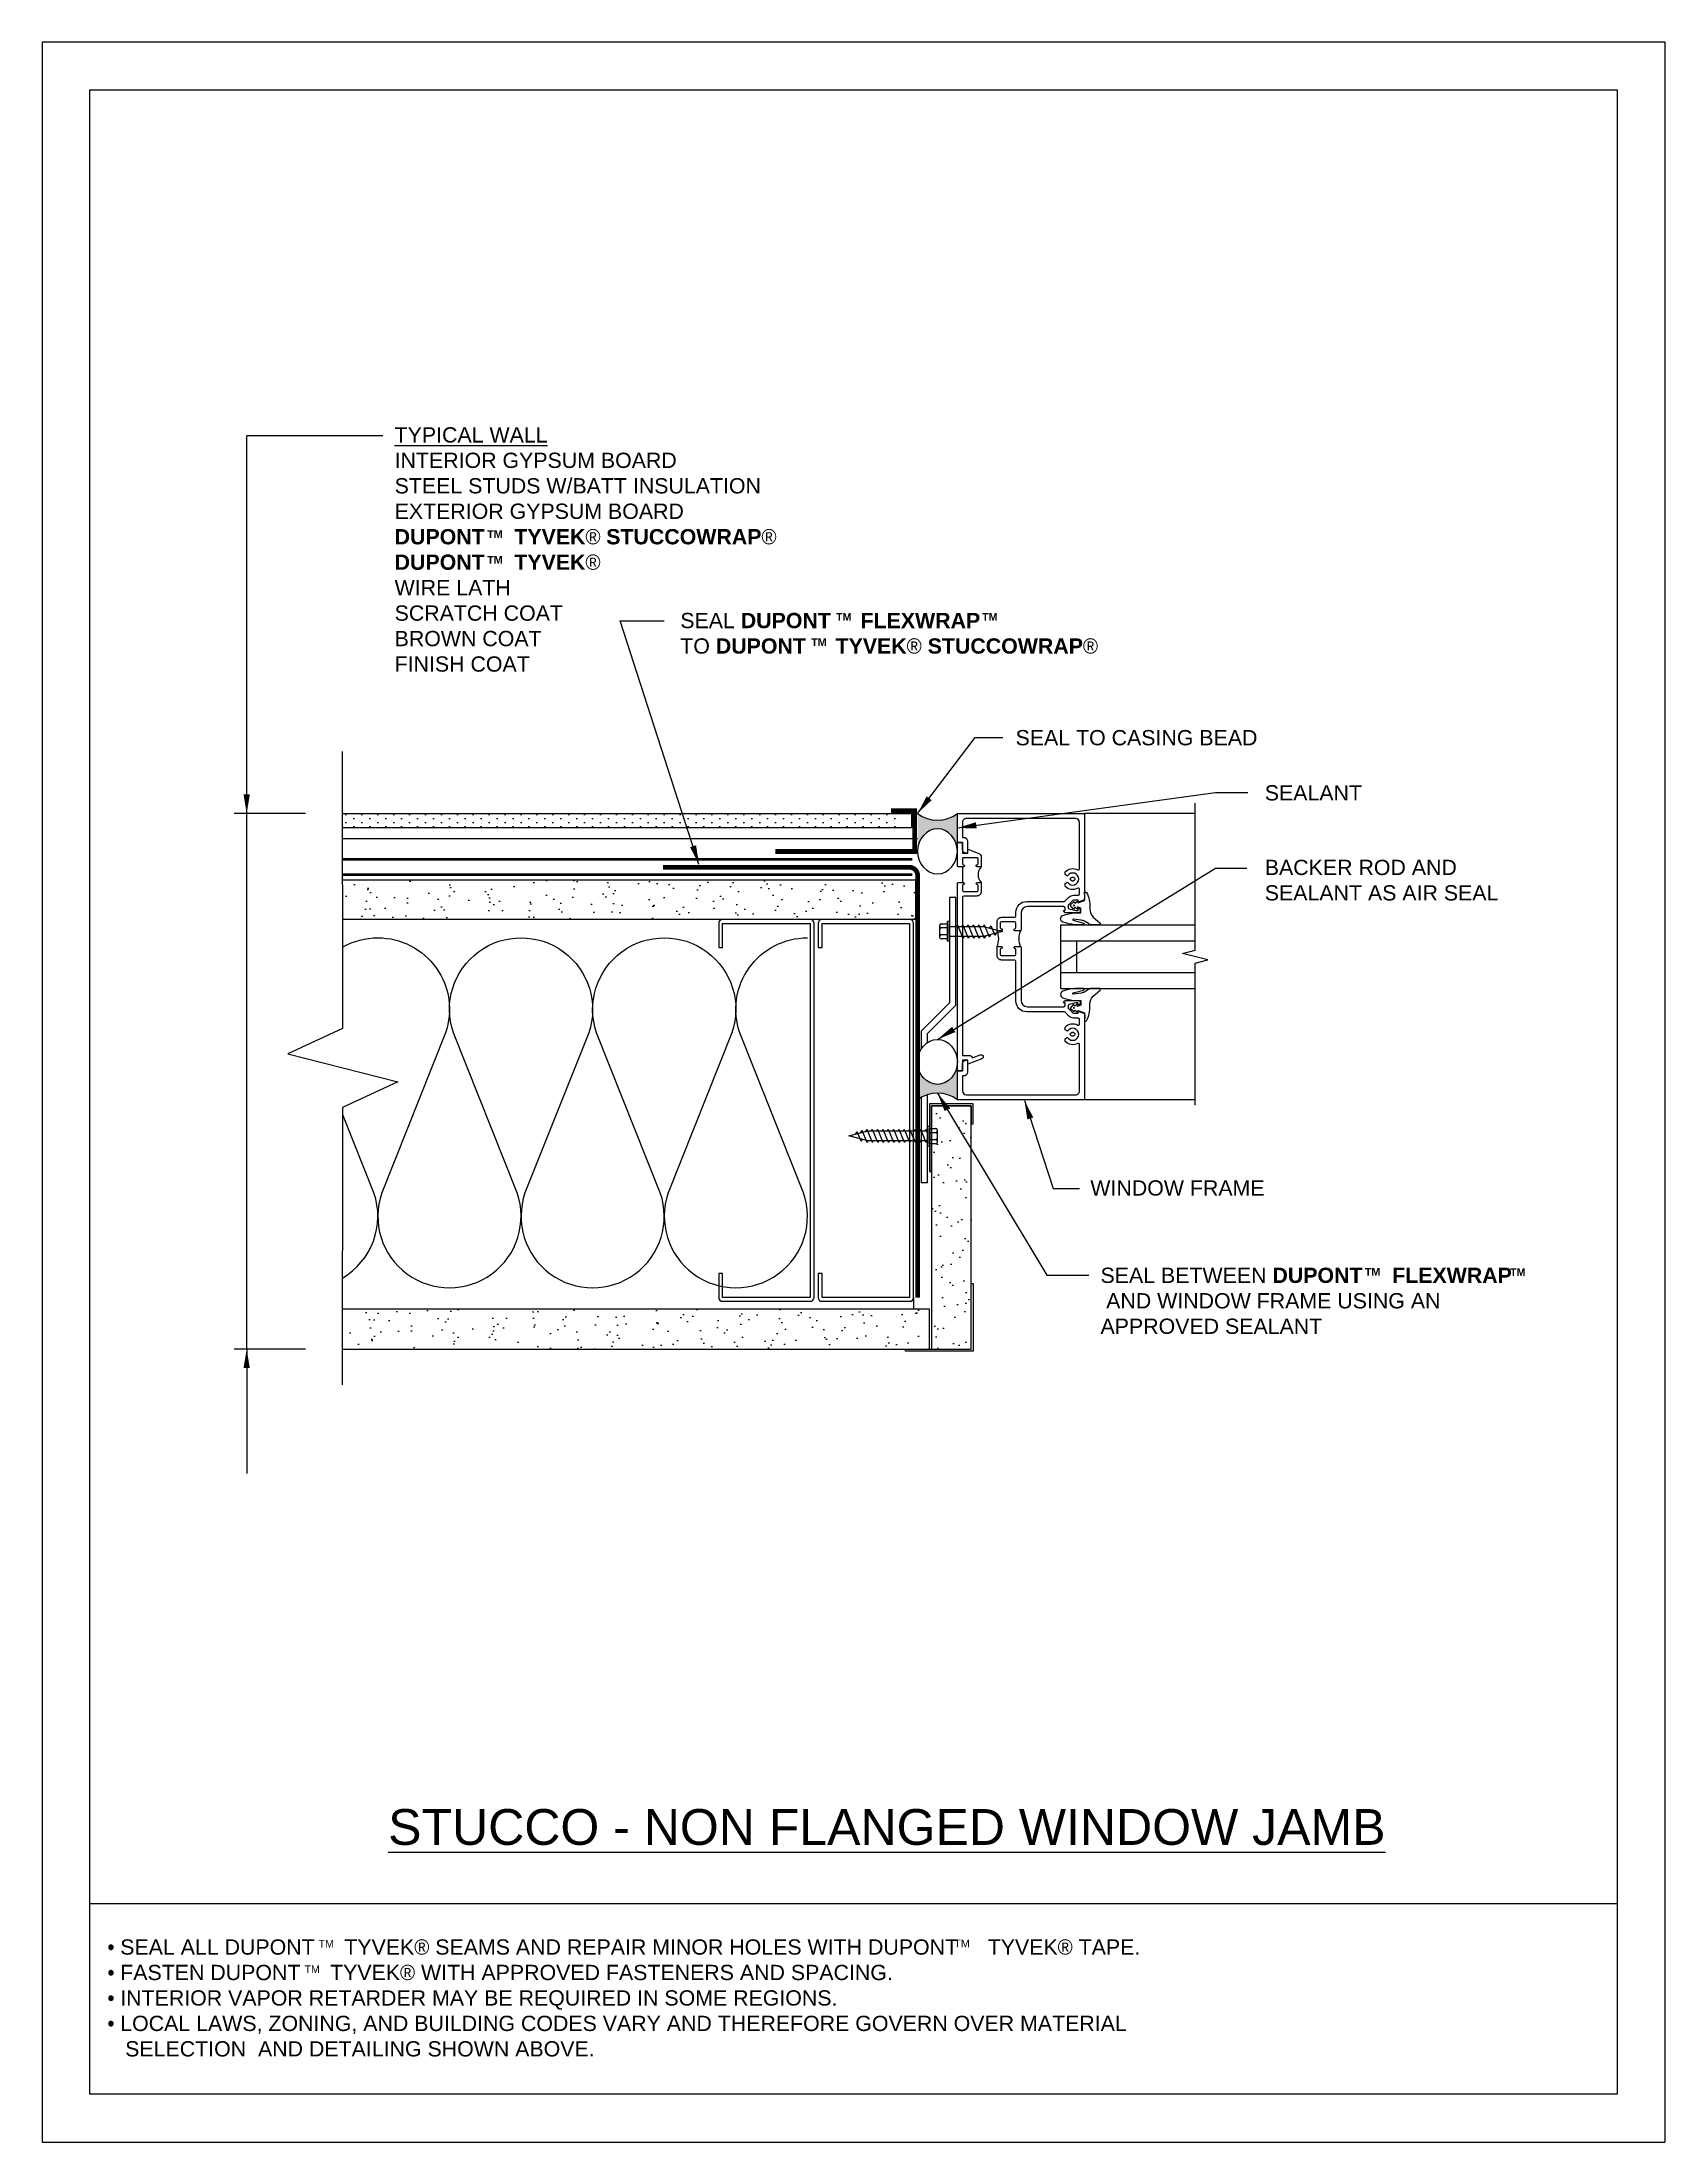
# Model space of a CAD drawing. Extents: x -129 to 26, y 0 to 100.
# Drawn here: x 0 to 25.5, y 0 to 33 of the extents above; entities that cross this region are included whole.
import ezdxf

# ---------------------------------------------------------------- set-up
doc = ezdxf.new("R2010")
doc.units = 0
doc.header["$LTSCALE"] = 1.5
doc.header["$MEASUREMENT"] = 0
doc.linetypes.add('CENTER', pattern=[2, 1.25, -0.25, 0.25, -0.25])
doc.linetypes.add('DASHED', pattern=[0.75, 0.5, -0.25])
doc.layers.get('DEFPOINTS').update_dxf_attribs({"linetype": 'CONTINUOUS'})
for name, color, linetype in [('A-ANNO-TXT0', 252, 'CONTINUOUS'), ('A-BACKER_ROD', 252, 'CONTINUOUS'), ('A-FASTENERS', 8, 'CONTINUOUS'), ('A-GLAZING', 252, 'CONTINUOUS'), ('A-GYP_BOARD', 252, 'CONTINUOUS'), ('A-METAL_STUD', 252, 'CONTINUOUS'), ('A-SEALANT', 252, 'CONTINUOUS'), ('A-WINDOW_FRAME', 252, 'CONTINUOUS'), ('A-WINDOW_GASKET', 252, 'CONTINUOUS'), ('CLADDING', 252, 'CONTINUOUS'), ('DUPONT_FLASHING', 251, 'CENTER'), ('FLASHING', 252, 'CONTINUOUS'), ('HATCH', 252, 'CONTINUOUS'), ('INSULATION', 40, 'CONTINUOUS'), ('STRUCTURE', 252, 'CONTINUOUS'), ('TEXT', 7, 'CONTINUOUS'), ('TYVEK', 160, 'DASHED'), ('W', 7, 'CONTINUOUS')]:
    doc.layers.add(name, color=color, linetype=linetype)
doc.styles.add('DETAILS', font='sanss___.ttf', dxfattribs={"height": 1})
doc.linetypes.add('ZIGZAG', pattern='A,0.0001,-0.2,[131,ltypeshp.shx,S=0.2,R=0,X=-0.2,Y=0],-0.4,[131,ltypeshp.shx,S=0.2,R=180,X=0.2,Y=0],-0.2', length=0.8001)
doc.dimstyles.new('TYVEKDETAILS', dxfattribs={"dimscale": 6, "dimtxt": 1.5, "dimasz": 0.1, "dimexe": 0.75, "dimexo": 0.75, "dimgap": 0.75, "dimtad": 0, "dimtih": 1, "dimtoh": 1, "dimdec": 4, "dimzin": 0, "dimtxsty": 'DETAILS', "dimcen": 0.0625, "dimazin": 3, "dimtfac": 1, "dimtdec": 4, "dimtofl": 0, "dimtmove": 0, "dimatfit": 3, "dimtolj": 1, "dimtzin": 0})

msp = doc.modelspace()

# ---------------------------------------------------------------- hatches: boundary and pattern name
at = {"layer": 'A-GYP_BOARD', "linetype": 'CONTINUOUS'}
h = msp.add_hatch(dxfattribs=at)
h.set_pattern_fill('DOTS', color=256, scale=2, angle=90, style=0)
h.set_pattern_definition([(90, (26.65076757086104, 77.1737610650502), (-0.125, 0.06250000000000001), [0, -0.125])])
h.paths.add_polyline_path([(4.727609853758871, 20.87677386827227), (4.727609853758857, 20.65604985426378), (13.43932881634803, 20.6560498542638), (13.43919701190519, 20.87677386827225)])
at = {"layer": 'HATCH'}
h = msp.add_hatch(color=7, dxfattribs=at)
h.dxf.hatch_style = 1
edge = h.paths.add_edge_path()
edge.add_ellipse((14.06927330890378, 20.2818502931553), major_axis=(4.327601070086487e-17, -0.3533871155068482), ratio=0.8842993597885473, start_angle=90, end_angle=270)
edge.add_line((13.75677330890355, 20.28185029315826), (13.75677330890378, 20.42248979629183))
edge.add_line((13.75677330890378, 20.42248979629183), (13.75677330890378, 20.87753479629164))
edge.add_arc((14.06927330890355, 21.28912883809592), 0.5167841960128674, -127.2073402511995, -52.79265974870973)
edge.add_line((14.38177330890401, 20.8775347962921), (14.38177330890401, 20.28185029315178))
h = msp.add_hatch(dxfattribs=at)
h.set_pattern_fill('AR-SAND,_O', color=256, scale=0.25, angle=90)
h.set_pattern_definition([(52.49999999999999, (-549.2428169130901, -1762.314052020198), (0.4817059422532897, -0.01574833952740207), [0, -0.38, 0, -0.425, 0, -0.40625]), (82.49999999999999, (-549.2428169130901, -1762.314052020198), (0.7055365163074351, 0.4424441763169317), [0, -0.205, 0, -0.3425, 0, -0.13125]), (122.5, (-549.2428169130901, -1762.621552020198), (0.001414763384241117, 0.7785354654378738), [0, -0.125, 0, -0.45, 0, -0.5875]), (132.5, (-549.2428169130901, -1762.621552020198), (0.2194188912335623, 0.7515316511430734), [0, -0.0625, 0, -0.295, 0, -0.3375])])
edge = h.paths.add_edge_path()
edge.add_line((4.719041279808174, 19.83572283887404), (13.72551799978715, 19.83572283887393))
edge.add_line((13.72551799978715, 19.83572283887393), (13.72551799978715, 19.21072283887393))
edge.add_line((13.72551799978715, 19.21072283887393), (4.71904039001155, 19.21072283887404))
h = msp.add_hatch(color=7, dxfattribs=at)
h.dxf.hatch_style = 1
edge = h.paths.add_edge_path()
edge.add_ellipse((14.06927330890381, 16.97246337140882), major_axis=(4.327601070086487e-17, 0.3533871155068482), ratio=0.8842993597885473, start_angle=90, end_angle=270, ccw=False)
edge.add_line((13.75677330890358, 16.97246337140586), (13.75677330890381, 16.83182386827229))
edge.add_line((13.75677330890381, 16.83182386827229), (13.75677330890381, 16.37677886827248))
edge.add_arc((14.06927330890358, 15.9651848264682), 0.5167841960128674, 412.79265974870975, 487.2073402511995, ccw=False)
edge.add_line((14.38177330890403, 16.37677886827202), (14.38177330890403, 16.97246337141234))
h = msp.add_hatch(dxfattribs=at)
h.set_pattern_fill('AR-SAND,_O', color=256, scale=0.25, angle=-1.272221872585407e-14)
h.set_pattern_definition([(217.5, (1796.125292858859, 575.2605457729527), (0.01574833952740192, -0.4817059422532897), [0, -0.38, 0, -0.425, 0, -0.40625]), (187.4999999999999, (1796.125292858859, 575.2605457729527), (-0.4424441763169319, -0.705536516307435), [0, -0.205, 0, -0.3425, 0, -0.13125]), (147.4999999999999, (1796.432792858859, 575.2605457729527), (-0.7785354654378738, -0.001414763384240878), [0, -0.1249999999999999, 0, -0.4499999999999995, 0, -0.587499999999999]), (137.4999999999999, (1796.432792858859, 575.2605457729527), (-0.7515316511430734, -0.2194188912335621), [0, -0.0625, 0, -0.295, 0, -0.3375])])
h.paths.add_polyline_path([(13.97551799978715, 12.46072283887393), (14.60051799978715, 12.46072283887393), (14.60052330890403, 16.28302886827214), (13.97552330890404, 16.28302886827214)])
h = msp.add_hatch(dxfattribs=at)
h.set_pattern_fill('AR-SAND,_O', color=256, scale=0.25, angle=90)
h.set_pattern_definition([(307.5, (-549.1803169130899, 1794.610497697946), (0.4817059422532897, 0.01574833952740201), [0, -0.3799999999999991, 0, -0.4249999999999991, 0, -0.4062499999999991]), (277.5, (-549.1803169130899, 1794.610497697946), (0.7055365163074351, -0.4424441763169318), [0, -0.205, 0, -0.3425, 0, -0.13125]), (237.5, (-549.1803169130899, 1794.917997697946), (0.001414763384241021, -0.7785354654378738), [0, -0.1249999999999999, 0, -0.4499999999999998, 0, -0.5874999999999996]), (227.5, (-549.1803169130899, 1794.917997697946), (0.2194188912335622, -0.7515316511430734), [0, -0.0625, 0, -0.295, 0, -0.3375])])
edge = h.paths.add_edge_path()
edge.add_line((4.719041279808231, 12.46072283887415), (13.94426799978715, 12.46072283887393))
edge.add_line((13.94426799978715, 12.46072283887393), (13.94426799978715, 13.08572283887393))
edge.add_line((13.94426799978715, 13.08572283887393), (4.719041279808231, 13.08572283887415))

# ---------------------------------------------------------------- linework, layer by layer
at = {"layer": 'A-ANNO-TXT0', "linetype": 'CONTINUOUS'}
msp.add_line((13.69426799978715, 13.27322283887393), (13.69426799978714, 13.08572283887393), dxfattribs=at)
at = {"layer": 'A-ANNO-TXT0', "elevation": -2.979996827461449e-09}
msp.add_lwpolyline([(18.11969296614371, 16.29372867327117), (18.11969296614371, 18.52676386827227), (18.31967296614357, 18.57678386827228), (17.91969296614366, 18.67676386827224), (18.11969296614371, 18.7267638682722), (18.11969296614371, 21.03831919336392)], dxfattribs=at)
at = {"layer": 'A-BACKER_ROD', "extrusion": (0, 0, -1)}
msp.add_ellipse((14.06927330890378, 20.2818502931553, -2.979996827461448e-09), major_axis=(4.327601070086487e-17, -0.3533871155068482), ratio=0.8842993597885473, dxfattribs=at)
at = {"layer": 'A-BACKER_ROD'}
msp.add_ellipse((14.06927330890381, 16.97246337140882, -2.979996827461447e-09), major_axis=(4.327601070086487e-17, 0.3533871155068482), ratio=0.8842993597885473, dxfattribs=at)
at = {"layer": 'A-FASTENERS'}
for p, q in [((14.12802711669406, 19.14413970885039, -2.979996827461487e-09), (14.22763649169406, 19.14413970885039, -2.979996827461487e-09)), ((14.22763649169406, 18.86988967833281, -2.979996827461487e-09), (14.22763649169406, 19.17932723936792, -2.979996827461487e-09)), ((14.25677330890403, 19.17932723936792, -2.979996827461487e-09), (14.22763649169406, 19.17932723936792, -2.979996827461487e-09)), ((14.22763649169406, 19.14413970885039, -2.979996827461487e-09), (14.22763649169406, 18.90507720885034, -2.979996827461487e-09)), ((14.25677330890403, 18.86988967833281, -2.979996827461487e-09), (14.25677330890403, 19.17932723936792, -2.979996827461487e-09)), ((14.10810524169392, 18.92499908385038, -2.979996827461487e-09), (14.10810524169392, 19.12421783385038, -2.979996827461487e-09)), ((14.22763649169406, 19.07938427858198, -2.979996827461487e-09), (14.12802711669406, 19.07938427858198, -2.979996827461487e-09)), ((14.22763649169406, 18.96983263911909, -2.979996827461487e-09), (14.12802711669406, 18.96983263911909, -2.979996827461487e-09)), ((14.22763649169406, 18.90507720885034, -2.979996827461487e-09), (14.12802711669406, 18.90507720885034, -2.979996827461487e-09)), ((14.25677330890403, 18.86988967833281, -2.979996827461487e-09), (14.22763649169406, 18.86988967833281, -2.979996827461487e-09)), ((14.80704140657008, 19.09475311217068, -2.979996827461487e-09), (14.25677330890403, 19.0947531121709, -2.979996827461487e-09)), ((14.25677330890403, 18.94938262877247, -2.979996827461487e-09), (14.80704140657008, 18.94938262877224, -2.979996827461487e-09)), ((14.38303780549586, 19.12446197447536, -2.979996827461487e-09), (14.36332345002711, 19.09519561705349, -2.979996827461487e-09)), ((14.38303780549586, 19.12446197447536, -2.979996827461487e-09), (14.46740365022242, 18.91971954283474, -2.979996827461487e-09)), ((14.46741890901149, 19.12446197447536, -2.979996827461487e-09), (14.44770455354274, 19.09519561705349, -2.979996827461487e-09)), ((14.48716378205836, 18.94898590025661, -2.979996827461487e-09), (14.46740365022242, 18.91971954283474, -2.979996827461487e-09)), ((14.46741890901149, 19.12446197447536, -2.979996827461487e-09), (14.55178475373805, 18.91971954283474, -2.979996827461487e-09)), ((14.55180001252711, 19.12446197447536, -2.979996827461487e-09), (14.53208565705836, 19.09519561705349, -2.979996827461487e-09)), ((14.57154488557399, 18.94898590025661, -2.979996827461487e-09), (14.55178475373805, 18.91971954283474, -2.979996827461487e-09)), ((14.55180001252711, 19.12446197447536, -2.979996827461487e-09), (14.63616585725367, 18.91971954283474, -2.979996827461487e-09)), ((14.63618111604274, 19.12446197447536, -2.979996827461487e-09), (14.61646676057399, 19.09519561705349, -2.979996827461487e-09)), ((14.65592598908961, 18.94898590025661, -2.979996827461487e-09), (14.63616585725367, 18.91971954283474, -2.979996827461487e-09)), ((14.63618111604274, 19.12446197447536, -2.979996827461487e-09), (14.7205469607693, 18.91971954283474, -2.979996827461487e-09)), ((14.72056221955836, 19.12446197447536, -2.979996827461487e-09), (14.70084786408961, 19.09519561705349, -2.979996827461487e-09)), ((14.74030709260524, 18.94898590025661, -2.979996827461487e-09), (14.7205469607693, 18.91971954283474, -2.979996827461487e-09)), ((14.72056221955836, 19.12446197447536, -2.979996827461487e-09), (14.80492806428492, 18.91971954283474, -2.979996827461487e-09)), ((14.80494332307399, 19.12446197447536, -2.979996827461487e-09), (14.78522896760524, 19.09519561705349, -2.979996827461487e-09)), ((14.82873559181439, 18.95498042144595, -2.979996827461487e-09), (14.80492806428492, 18.91971954283474, -2.979996827461487e-09)), ((14.80494332307399, 19.12446197447536, -2.979996827461487e-09), (14.88257744896987, 18.93605634935852, -2.979996827461487e-09)), ((14.80704140657008, 19.09475311217068, -2.979996827461487e-09), (15.08873227828553, 19.02206787047146, -2.979996827461487e-09)), ((15.08873227828553, 19.02206787047146, -2.979996827461487e-09), (14.80704140657008, 18.94938262877224, -2.979996827461487e-09)), ((14.90940956038935, 19.11236948954329, -2.979996827461487e-09), (14.88257744896987, 19.07262895695428, -2.979996827461487e-09)), ((14.90229180443862, 18.96532270678039, -2.979996827461487e-09), (14.88257744896987, 18.93605634935852, -2.979996827461487e-09)), ((14.90940956038935, 19.11236948954329, -2.979996827461487e-09), (14.97056283215966, 18.963960265341, -2.979996827461487e-09)), ((14.99739494357914, 19.00370079793001, -2.979996827461487e-09), (14.97056283215966, 18.963960265341, -2.979996827461487e-09)), ((12.67867014968716, 15.8098265240103, -2.979996827461487e-09), (12.96036102140261, 15.88251176570952, -2.979996827461487e-09)), ((12.78188397368331, 15.83602218089697, -2.979996827461487e-09), (12.80871608510279, 15.87576271348598, -2.979996827461487e-09)), ((12.8698693568731, 15.7273534892837, -2.979996827461487e-09), (12.80871608510279, 15.87576271348598, -2.979996827461487e-09)), ((12.85799286758334, 15.85609751253423, -2.979996827461487e-09), (12.88482497900282, 15.89583804512324, -2.979996827461487e-09)), ((12.96245910489871, 15.70743242000639, -2.979996827461487e-09), (12.88482497900282, 15.89583804512324, -2.979996827461487e-09)), ((12.9386668361583, 15.87691397303581, -2.979996827461487e-09), (12.96247436368777, 15.91217485164702, -2.979996827461487e-09)), ((13.91411842288745, 15.88251176570929, -2.979996827461487e-09), (12.96036102140261, 15.88251176570952, -2.979996827461487e-09)), ((13.04684020841433, 15.70743242000639, -2.979996827461487e-09), (12.96247436368777, 15.91217485164702, -2.979996827461487e-09)), ((13.02709533536746, 15.88290849422514, -2.979996827461487e-09), (13.04685546720339, 15.91217485164702, -2.979996827461487e-09)), ((13.13122131192996, 15.70743242000639, -2.979996827461487e-09), (13.04685546720339, 15.91217485164702, -2.979996827461487e-09)), ((13.11147643888308, 15.88290849422514, -2.979996827461487e-09), (13.13123657071902, 15.91217485164702, -2.979996827461487e-09)), ((13.21560241544558, 15.70743242000639, -2.979996827461487e-09), (13.13123657071902, 15.91217485164702, -2.979996827461487e-09)), ((13.19585754239871, 15.88290849422514, -2.979996827461487e-09), (13.21561767423464, 15.91217485164702, -2.979996827461487e-09)), ((13.29998351896121, 15.70743242000639, -2.979996827461487e-09), (13.21561767423464, 15.91217485164702, -2.979996827461487e-09)), ((13.28023864591433, 15.88290849422514, -2.979996827461487e-09), (13.29999877775027, 15.91217485164702, -2.979996827461487e-09)), ((13.38436462247683, 15.70743242000639, -2.979996827461487e-09), (13.29999877775027, 15.91217485164702, -2.979996827461487e-09)), ((13.36461974942996, 15.88290849422514, -2.979996827461487e-09), (13.38437988126589, 15.91217485164702, -2.979996827461487e-09)), ((13.46874572599246, 15.70743242000639, -2.979996827461487e-09), (13.38437988126589, 15.91217485164702, -2.979996827461487e-09)), ((13.44899322355105, 15.88290849422514, -2.979996827461487e-09), (13.46874572599246, 15.91217485164702, -2.979996827461487e-09)), ((13.55312682950808, 15.70743242000639, -2.979996827461487e-09), (13.46874572599246, 15.91217485164702, -2.979996827461487e-09)), ((13.53336669767214, 15.88290849422514, -2.979996827461487e-09), (13.55312682950808, 15.91217485164702, -2.979996827461487e-09)), ((13.63750030362917, 15.70743242000639, -2.979996827461487e-09), (13.55312682950808, 15.91217485164702, -2.979996827461487e-09)), ((13.61774780118777, 15.88290849422514, -2.979996827461487e-09), (13.63750030362917, 15.91217485164702, -2.979996827461487e-09)), ((13.72187377775027, 15.70743242000639, -2.979996827461487e-09), (13.63750030362917, 15.91217485164702, -2.979996827461487e-09)), ((13.70212127530886, 15.88290849422514, -2.979996827461487e-09), (13.72187377775027, 15.91217485164702, -2.979996827461487e-09)), ((13.80624725187136, 15.70743242000639, -2.979996827461487e-09), (13.72187377775027, 15.91217485164702, -2.979996827461487e-09)), ((13.78649474942996, 15.88290849422514, -2.979996827461487e-09), (13.80624725187136, 15.91217485164702, -2.979996827461487e-09)), ((13.89062072599246, 15.70743242000639, -2.979996827461487e-09), (13.80624725187136, 15.91217485164702, -2.979996827461487e-09)), ((13.87086822355105, 15.88290849422514, -2.979996827461487e-09), (13.89062072599246, 15.91217485164702, -2.979996827461487e-09)), ((13.91411842288768, 15.85515485039275, -2.979996827461487e-09), (13.89062072599246, 15.91217485164702, -2.979996827461487e-09)), ((13.91411842288745, 15.96200471614895, -2.979996827461487e-09), (13.91411842288745, 15.65256715511384, -2.979996827461487e-09)), ((13.91411842288745, 15.96200471614895, -2.979996827461487e-09), (13.94325524009742, 15.96200471614895, -2.979996827461487e-09)), ((13.94325524009742, 15.96200471614895, -2.979996827461487e-09), (13.94325524009742, 15.65256715511384, -2.979996827461487e-09)), ((13.94325524009742, 15.92681718563142, -2.979996827461487e-09), (14.04286461509742, 15.92681718563142, -2.979996827461487e-09)), ((13.94325524009742, 15.68775468563137, -2.979996827461487e-09), (13.94325524009742, 15.92681718563142, -2.979996827461487e-09)), ((13.94325524009742, 15.86206175536267, -2.979996827461487e-09), (14.04286461509742, 15.86206175536267, -2.979996827461487e-09)), ((14.06278649009756, 15.90689531063139, -2.979996827461487e-09), (14.06278649009756, 15.70767656063139, -2.979996827461487e-09)), ((12.96036102140261, 15.73714128231108, -2.979996827461487e-09), (12.67867014968716, 15.8098265240103, -2.979996827461487e-09)), ((12.8698693568731, 15.7273534892837, -2.979996827461487e-09), (12.88958371234185, 15.75661984670557, -2.979996827461487e-09)), ((12.96036102140261, 15.73714128231108, -2.979996827461487e-09), (13.91411842288745, 15.73714128231085, -2.979996827461487e-09)), ((12.96245910489871, 15.70743242000639, -2.979996827461487e-09), (12.98217346036746, 15.73669877742827, -2.979996827461487e-09)), ((13.04684020841433, 15.70743242000639, -2.979996827461487e-09), (13.06655456388308, 15.73669877742827, -2.979996827461487e-09)), ((13.13122131192996, 15.70743242000639, -2.979996827461487e-09), (13.15093566739871, 15.73669877742827, -2.979996827461487e-09)), ((13.21560241544558, 15.70743242000639, -2.979996827461487e-09), (13.23531677091433, 15.73669877742827, -2.979996827461487e-09)), ((13.29998351896121, 15.70743242000639, -2.979996827461487e-09), (13.31969787442996, 15.73669877742827, -2.979996827461487e-09)), ((13.38436462247683, 15.70743242000639, -2.979996827461487e-09), (13.40407897794558, 15.73669877742827, -2.979996827461487e-09)), ((13.46874572599246, 15.70743242000639, -2.979996827461487e-09), (13.48846008146121, 15.73669877742827, -2.979996827461487e-09)), ((13.55312682950808, 15.70743242000639, -2.979996827461487e-09), (13.5728335555823, 15.73669877742827, -2.979996827461487e-09)), ((13.63750030362917, 15.70743242000639, -2.979996827461487e-09), (13.65720702970339, 15.73669877742827, -2.979996827461487e-09)), ((13.72187377775027, 15.70743242000639, -2.979996827461487e-09), (13.74158813321902, 15.73669877742827, -2.979996827461487e-09)), ((13.80624725187136, 15.70743242000639, -2.979996827461487e-09), (13.82596160734011, 15.73669877742827, -2.979996827461487e-09)), ((13.89062072599246, 15.70743242000639, -2.979996827461487e-09), (13.91033508146121, 15.73669877742827, -2.979996827461487e-09)), ((13.91411842288745, 15.65256715511384, -2.979996827461487e-09), (13.94325524009742, 15.65256715511384, -2.979996827461487e-09)), ((13.94325524009742, 15.75251011589978, -2.979996827461487e-09), (14.04286461509742, 15.75251011589978, -2.979996827461487e-09)), ((14.04286461509742, 15.68775468563137, -2.979996827461487e-09), (13.94325524009742, 15.68775468563137, -2.979996827461487e-09))]:
    msp.add_line(p, q, dxfattribs=at)
for centre, start, end in [((14.12802711669406, 19.12421783385038, -2.979996827461487e-09), 90, 180), ((14.12802711669406, 19.09930615358202, -2.979996827461487e-09), 180, 270), ((14.12802711669406, 19.05946240358198, -2.979996827461487e-09), 90, 180), ((14.12802711669406, 18.98975451411913, -2.979996827461487e-09), 180, 270), ((14.12802711669406, 18.94991076411909, -2.979996827461487e-09), 90, 180), ((14.12802711669406, 18.92499908385038, -2.979996827461487e-09), 180, 270), ((14.04286461509742, 15.90689531063139, -2.979996827461487e-09), 0, 90), ((14.04286461509742, 15.88198363036269, -2.979996827461487e-09), 270, 0), ((14.04286461509742, 15.84213988036265, -2.979996827461487e-09), 0, 90), ((14.04286461509742, 15.7724319908998, -2.979996827461487e-09), 270, 0), ((14.04286461509742, 15.73258824089976, -2.979996827461487e-09), 0, 90), ((14.04286461509742, 15.70767656063139, -2.979996827461487e-09), 270, 0)]:
    msp.add_arc(centre, 0.019921875, start, end, dxfattribs=at)
at = {"layer": 'A-GLAZING'}
for p, q in [((16.00677330890426, 19.12721548080708, -2.979996827461446e-09), (18.11968296614373, 19.12721548080708, -2.979996827461446e-09)), ((16.00677330890426, 18.87721548080708, -2.979996827461446e-09), (18.11968296614373, 18.87721548080708, -2.979996827461446e-09)), ((16.00677330890426, 18.37721548080708, -2.979996827461446e-09), (18.11968296614373, 18.37721548080708, -2.979996827461446e-09)), ((16.00677330890426, 18.12721548080708, -2.979996827461446e-09), (18.11968296614373, 18.12721548080708, -2.979996827461446e-09))]:
    msp.add_line(p, q, dxfattribs=at)
at = {"layer": 'A-GYP_BOARD', "linetype": 'CONTINUOUS'}
for p, q in [((4.719041279808174, 19.75445829421986), (4.719041279808174, 21.85145914932514)), ((4.719041279808238, 11.89933532446239), (4.719041279808231, 14.00445829421986))]:
    msp.add_line(p, q, dxfattribs=at)
at = {"layer": 'A-GYP_BOARD'}
for points in [[(4.719041279808174, 19.83572283887404), (13.72551799978715, 19.83572283887393), (13.72551799978715, 19.21072283887393), (4.71904039001155, 19.21072283887404)], [(4.719041279808231, 12.46072283887415), (13.94426799978715, 12.46072283887393), (13.94426799978715, 13.08572283887393), (4.719041279808231, 13.08572283887415)]]:
    msp.add_lwpolyline(points, dxfattribs=at)
at = {"layer": 'A-GYP_BOARD', "elevation": -2.979996827461449e-09}
msp.add_lwpolyline([(13.97552330890404, 15.25177886827214), (13.97552330890404, 16.28302886827214), (14.60052330890403, 16.28302886827214), (14.60052330890403, 16.00177886827214), (14.63177330890403, 16.00177886827214), (14.63177330890403, 16.31427886827214), (13.94427330890404, 16.31427886827214), (13.94427330890404, 15.25177886827214)], close=True, dxfattribs=at)
at = {"layer": 'A-GYP_BOARD'}
for points in [[(13.97551799978715, 12.46072283887393), (14.60051799978715, 12.46072283887393), (14.60052330890403, 16.28302886827214), (13.97552330890404, 16.28302886827214)], [(13.56926799978715, 12.46072283887393), (14.60051799978715, 12.46072283887393), (14.60051799978715, 13.49197283887393), (14.63176799978715, 13.49197283887393), (14.63176799978715, 12.42947283887393), (13.56926799978715, 12.42947283887393)]]:
    msp.add_lwpolyline(points, close=True, dxfattribs=at)
at = {"layer": 'A-METAL_STUD', "elevation": -2.979996827461449e-09}
for points in [[(13.91411842288745, 17.27921724684324), (13.91411842288745, 17.418643348312), (14.35677330890394, 17.86515529032215), (14.35677330890394, 19.55487798720639), (14.25677330890403, 19.55487798720639), (14.25677330890403, 17.90157701273517), (13.81411842288754, 17.45506507072502), (13.81411842288754, 17.17649199028983)], [(13.81411842288754, 16.41458652805681), (13.81411842288754, 15.07769340029187), (13.91411842288745, 15.07769340029187), (13.91411842288745, 16.45812789274862)]]:
    msp.add_lwpolyline(points, dxfattribs=at)
at = {"layer": 'A-METAL_STUD'}
for points in [[(10.69426799978715, 13.64822283887393), (10.6317679997867, 13.64822283887393), (10.6317679997867, 13.27322283887393, 0.414213562373095), (10.6942679997867, 13.21072283887393), (12.0692679997867, 13.21072283887393, 0.414213562373095), (12.1317679997867, 13.27322283887393), (12.1317679997867, 19.14822283887393, 0.414213562373095), (12.0692679997867, 19.21072283887393), (10.6942679997867, 19.21072283887393, 0.414213562373095), (10.6317679997867, 19.14822283887393), (10.6317679997867, 18.77322283887393), (10.69426799978715, 18.77322283887393), (10.69426799978715, 19.14822283887393), (12.0692679997867, 19.14822283887393), (12.06926799978624, 13.27322283887393), (10.69426799978715, 13.27322283887393)], [(12.25676799978761, 13.64822283887393), (12.19426799978715, 13.64822283887393), (12.19426799978715, 13.27322283887393, 0.414213562373095), (12.25676799978715, 13.21072283887393), (13.63176799978715, 13.21072283887393, 0.414213562373095), (13.69426799978715, 13.27322283887393), (13.69426799978715, 19.14822283887393, 0.414213562373095), (13.63176799978715, 19.21072283887393), (12.25676799978715, 19.21072283887393, 0.414213562373095), (12.19426799978715, 19.14822283887393), (12.19426799978715, 18.77322283887393), (12.25676799978761, 18.77322283887393), (12.25676799978761, 19.14822283887393), (13.63176799978715, 19.14822283887393), (13.6317679997867, 13.27322283887393), (12.25676799978761, 13.27322283887393)]]:
    msp.add_lwpolyline(points, format="xyb", close=True, dxfattribs=at)
at = {"layer": 'A-SEALANT'}
msp.add_line((14.46177333998526, 20.04076391746048, -2.979996827461446e-09), (14.46177333998526, 19.79076391746048, -2.979996827461446e-09), dxfattribs=at)
for centre, radius, start, end in [((14.06927330890378, 21.28912883809592, -2.979996827461447e-09), 0.5167841960128893, 232.7926597487732, 307.2073402512625), ((14.88802333998524, 19.91576391746048, -2.979996827461446e-09), 0.1812500000000527, 136.3971810273101, 223.6028189726899), ((14.69940490239264, 18.90976886827229, -2.979996827461449e-09), 0.3318137087604263, 337.869501080466, 22.13049891953394), ((15.67914171541543, 18.90976886827229, -2.979996827461449e-09), 0.3318137087604263, 157.8695010804661, 202.1304989195339), ((14.06927330890381, 15.9651848264682, -2.979996827461446e-09), 0.5167841960128893, 52.79265974873742, 127.2073402512268)]:
    msp.add_arc(centre, radius, start, end, dxfattribs=at)
at = {"layer": 'A-WINDOW_FRAME'}
for p, q in [((18.11969296614371, 20.87677386827226, -2.979996827461446e-09), (16.38177330890426, 20.87677386827226, -2.979996827461446e-09)), ((16.00677330890426, 18.12721548080708, -2.979996827461446e-09), (16.00677330890426, 19.12721548080708, -2.979996827461446e-09)), ((16.25677330890426, 18.37721548080708, -2.979996827461446e-09), (16.25677330890426, 18.87721548080708, -2.979996827461446e-09)), ((18.11969296614371, 16.37677386827226, -2.979996827461446e-09), (16.38177330890426, 16.37677386827226, -2.979996827461446e-09))]:
    msp.add_line(p, q, dxfattribs=at)
at = {"layer": 'A-WINDOW_FRAME', "elevation": -2.979996827461449e-09}
for points in [[(15.37177330890404, 19.03476886827229), (15.28627330890413, 19.03476886827229, -0.9999999999999999), (15.28627330890413, 19.06576886827235), (15.28677330890423, 19.06576886827235, 0.414213562373095), (15.30177330890411, 19.08076886827234), (15.30177330890411, 19.16076886827238, 0.4142135623730693), (15.28677330890423, 19.17576886827237), (15.07177330890408, 19.17576886827237, 0.414213562373095), (15.05677330890421, 19.16076886827238), (15.05677330890421, 19.0807647696364, 0.4190234982697423), (15.07201921054343, 19.06576678535896, -1.008230869162796), (15.07227330890419, 19.03476886827229), (15.00677330890403, 19.03476886827229), (15.00677330890403, 19.17577386827235, -0.4142135623731173), (15.07677330890419, 19.24577386827229), (15.28677330890423, 19.24577386827229, 0.4142135623730864), (15.30177330890411, 19.26077386827228), (15.30177330890411, 19.32427386827237, -0.4142135623730858), (15.47177330890418, 19.49427386827233), (16.05583022111796, 19.49427386827233, 0.1990202627215653), (16.07351522795034, 19.50160353909211), (16.13329628325346, 19.56143425082928, -0.1990202627215716), (16.20757331194955, 19.59221886827231), (16.28177330890412, 19.59221886827231, 0.414213562373082), (16.30177330890411, 19.61221886827229), (16.30177330890411, 19.68353903081163, 0.5680984128566386), (16.27225979539071, 19.70113144567221, -0.3397540095737931), (16.07377330890404, 19.73302135174321), (16.07377330890404, 19.77698683596963), (16.10325397395286, 19.79400750587149, -0.3865446749096253), (16.11639867251961, 19.79114931054209, 3.127286275187395), (16.11639867251984, 19.90138842600265, -0.386544674909742), (16.10325397395286, 19.89853023067326), (16.07377330890404, 19.91555090057511), (16.07377330890404, 19.95951638480141, -0.3397540095737929), (16.27225979539071, 19.99140629087253, 0.5680984128595217), (16.30177330890411, 20.00899870573312), (16.30177330890411, 20.73677386827239, 0.414213562373095), (16.24177330890416, 20.79677386827234), (14.52177330890413, 20.79677386827234, 0.414213562373095), (14.46177330890418, 20.73677386827239), (14.46177330890418, 20.50176886827239), (14.48177330890417, 20.50176886827239, -0.414213562373095), (14.54177330890411, 20.44176886827233), (14.54177330890411, 20.25176886827239), (14.52377330890408, 20.25176886827239, -0.414213562373095), (14.46177330890418, 20.31376886827229), (14.46177330890418, 20.42176886827235), (14.38177330890403, 20.42176886827235), (14.38177330890403, 20.87676886827239), (16.38177330890403, 20.87676886827239), (16.38177330890403, 19.5192491713027), (16.27927330890407, 19.48321886827238), (16.27927330890407, 19.51221886827238), (16.20757330890411, 19.51221886827238, 0.198912367379654), (16.18989563937453, 19.50489653780198), (16.12327330890412, 19.43821886827231), (16.12327330890412, 19.39626886827238, 0.3541185725306731), (16.13911507508783, 19.37670591625772), (16.24127330890406, 19.35426886827235), (16.27927330890407, 19.35426886827235), (16.27927330890407, 19.38326886827235), (16.29127330890401, 19.38326886827235, -0.414213562373095), (16.31127330890422, 19.36326886827237), (16.31127330890422, 19.33426886827237, -0.414213562373095), (16.29127330890401, 19.31426886827239), (16.08927830890412, 19.31426886827239, -0.414213562373095), (16.051273308904, 19.35227386827239), (16.07327330890417, 19.35227386827239), (16.07327330890417, 19.3942738682723, 0.414213562373095), (16.05327330890418, 19.4142738682724), (15.48177330890417, 19.4142738682724, 0.414213562373095), (15.38177330890403, 19.31427386827238), (15.38177330890403, 19.04476886827228), (15.37177330890404, 19.03476886827229)], [(15.37177330890404, 18.78476886827229), (15.38177330890403, 18.7747688682723), (15.38177330890403, 17.93926886827239, 0.4142135623730963), (15.48177330890417, 17.83926886827237), (16.05327330890418, 17.83926886827237, 0.4142135623730941), (16.07327330890417, 17.85926886827235), (16.07327330890417, 17.90126886827238), (16.051273308904, 17.90126886827238, -0.4142135623730984), (16.08927830890412, 17.93927386827238), (16.29127330890401, 17.93927386827238, -0.414213562373108), (16.31127330890422, 17.91927386827239), (16.31127330890422, 17.8902738682724, -0.414213562373095), (16.29127330890401, 17.8702738682723), (16.27927330890407, 17.8702738682723), (16.27927330890407, 17.8992738682723), (16.24127330890406, 17.8992738682723), (16.13911507508783, 17.87683682028705, 0.3541185725306732), (16.12327330890412, 17.85727386827238), (16.12327330890412, 17.81532386827234), (16.18989563937453, 17.74864619874267, 0.198912367379654), (16.20757330890411, 17.74132386827239), (16.27927330890407, 17.74132386827239), (16.27927330890407, 17.77032386827238), (16.38177330890403, 17.73429356524207), (16.38177330890403, 16.37677386827238), (14.38177330890403, 16.37677386827238), (14.38177330890403, 16.8317738682723), (14.46177330890418, 16.8317738682723), (14.46177330890418, 16.93977386827236, -0.4142135623731034), (14.52377330890408, 17.00177386827238), (14.54177330890411, 17.00177386827238), (14.54177330890411, 16.81177386827232, -0.414213562373095), (14.48177330890417, 16.75177386827238), (14.46177330890418, 16.75177386827238), (14.46177330890418, 16.51677386827236, 0.4142135623730908), (14.52177330890413, 16.4567738682723), (16.24177330890416, 16.4567738682723, 0.4142135623731036), (16.30177330890411, 16.51677386827236), (16.30177330890411, 17.24454403081154, 0.5680984128594625), (16.27225979539071, 17.26213644567224, -0.3397540095737803), (16.07377330890404, 17.29402635174324), (16.07377330890404, 17.33799183596954), (16.10325397395286, 17.3550125058714, -0.3865446749097419), (16.11639867251984, 17.352154310542, 3.127286275187371), (16.11639867251961, 17.46239342600267, -0.3865446749096684), (16.10325397395286, 17.45953523067328), (16.07377330890404, 17.47655590057513), (16.07377330890404, 17.52052138480144, -0.3397540095737777), (16.27225979539071, 17.55241129087255, 0.5680984128594625), (16.30177330890411, 17.57000370573314), (16.30177330890411, 17.64132386827236, 0.4142135623731341), (16.28177330890412, 17.66132386827234), (16.20757331194955, 17.66132386827234, -0.1990202627215713), (16.13329628325346, 17.69210848571538), (16.07351522795034, 17.75193919745254, 0.1990202627215655), (16.05583022111796, 17.75926886827233), (15.47177330890418, 17.75926886827233, -0.414213562373095), (15.30177330890411, 17.9292688682724), (15.30177330890411, 18.5537688682723, 0.4142135623731015), (15.28177330890412, 18.57376886827228), (15.07677330890419, 18.57376886827228, -0.4142135623731173), (15.00677330890403, 18.64376886827233), (15.00677330890403, 18.78476886827229), (15.07227330890419, 18.78476886827229, -0.9999999999999999), (15.07227330890419, 18.75376886827234), (15.07177330890408, 18.75376886827234, 0.4142135623730862), (15.05677330890421, 18.73876886827236), (15.05677330890421, 18.65876886827231, 0.4142135623731037), (15.07177330890408, 18.64376886827233), (15.28677330890423, 18.64376886827233, 0.414213562373095), (15.30177330890411, 18.65876886827231), (15.30177330890411, 18.7387729669083, 0.4190234982698032), (15.28652740726489, 18.75377095118563, -1.008230869162925), (15.28627330890413, 18.78476886827229), (15.37177330890404, 18.78476886827229)]]:
    msp.add_lwpolyline(points, format="xyb", dxfattribs=at)
for points in [[(14.46177333998526, 20.08676391746053, 0.4142135623730605), (14.47677333998513, 20.07176391746054), (14.47727333998523, 20.07176391746054, -0.9999999999999999), (14.47727333998523, 20.04076391746048), (14.39177333998532, 20.04076391746048), (14.3817733399851, 20.05076391746047), (14.3817733399851, 20.42176891746055), (14.46177333998526, 20.42176891746055), (14.46177333998526, 20.25176891746048), (14.54777333998527, 20.25176891746048), (14.54777333998527, 20.31376891746049), (14.7107507609187, 20.25434891422651, -0.3151483099505404), (14.7567733399851, 20.18858354883275), (14.7567733399851, 20.04076391746048), (14.69127333998517, 20.04076391746048, -1.008230869162825), (14.69152743834593, 20.07176183454714, 0.4190234982697333), (14.70677333998515, 20.08675981882447), (14.70677333998515, 20.16676391746045, 0.4142135623731299), (14.69177333998528, 20.18176391746055), (14.47677333998513, 20.18176391746055, 0.4142135623730949), (14.46177333998526, 20.16676391746045)], [(16.14755800307057, 19.84627386871852, 0.0949971087653755), (16.1673030385623, 19.86513055907494, -3.127286275175908), (16.16730303856207, 19.82741717746989, 0.09499711044848136)], [(14.60157189086408, 17.05866103042774), (14.60297948756943, 17.05547851459403, 0.414213562373095), (14.62861374285171, 17.04352506504483), (14.74080092486815, 17.08471285765108, -1.000000000000033), (14.76474575510224, 17.01892497726987), (14.54777333998527, 16.93981891746045), (14.54777333998527, 17.00181891746047), (14.46177333998526, 17.00181891746047), (14.46177333998526, 16.83181891746051), (14.3817733399851, 16.83181891746051), (14.3817733399851, 19.78076391746049), (14.39177333998532, 19.79076391746048), (14.47727333998523, 19.79076391746048, -1.008230869162709), (14.47701924162448, 19.75976600037381, 0.4190234982698556), (14.46177333998526, 19.74476801609648), (14.46177333998526, 19.6647639174605, 0.4142135623730605), (14.47677333998513, 19.64976391746051), (14.69177333998528, 19.64976391746051, 0.4142135623731296), (14.70677333998515, 19.6647639174605), (14.70677333998515, 19.74476391746054, 0.414213562373095), (14.69177333998528, 19.75976391746053), (14.69127333998517, 19.75976391746053, -0.9999999999999999), (14.69127333998517, 19.79076391746048), (14.7567733399851, 19.79076391746048), (14.7567733399851, 19.64976391746051, -0.4142135623731174), (14.68677333998517, 19.57976391746046), (14.48177333998524, 19.57976391746046, 0.414213562373082), (14.46177333998526, 19.55976391746048), (14.46177333998526, 17.07181891746052), (14.58277333998512, 17.0718239174605, -0.3152987888789697)], [(16.14755800162698, 17.40727886778745, 0.09499711473515954), (16.16730303856116, 17.42613555907337, -3.127286275188724), (16.16730303856207, 17.3884221774698, 0.09499711291348147)]]:
    msp.add_lwpolyline(points, format="xyb", close=True, dxfattribs=at)
for points in [[(16.20060565723452, 19.42719538717142), (16.21677330890407, 19.44337646831161), (16.21677330890407, 19.42364448028149)], [(16.20060565723452, 17.82635734937298), (16.21677330890407, 17.82990825626279), (16.21677330890407, 17.81017626823279)]]:
    msp.add_lwpolyline(points, close=True, dxfattribs=at)
at = {"layer": 'A-WINDOW_GASKET', "elevation": -2.979996827461449e-09}
for points in [[(16.26777128073968, 19.50070407666089), (16.27264558133766, 19.47388755012195), (16.37988017901944, 19.50801767424309), (16.38475447789824, 19.56896432490316), (16.38177330890426, 19.64451919526197), (16.41278285152544, 19.63442865370359, -0.1257100272134179), (16.46452517911917, 19.40243725168159, 0.2260837189018228), (16.51424303776321, 19.24885169124991), (16.6251836559236, 19.15329638159028, -0.6449762263124317), (16.61344231344993, 19.1273620895721), (16.48420537782045, 19.12894182660011, -0.1518691569180708), (16.43977022347122, 19.14529460319647), (16.37984444420272, 19.18379779149177, 0.02934546717884474), (16.32796180101014, 19.20119268069459), (16.20616779117313, 19.21842297027808, 0.6538117075652882), (16.19918105420766, 19.19818215937527), (16.36442997169752, 19.15409041215298, -0.8886355728344962), (16.36236854079835, 19.12894182660011), (16.22812292040567, 19.12894182660011, -0.06420464893641442), (16.03950666369838, 19.17137428850958, -0.6896355001773956), (16.03950666369838, 19.27398301889763, -0.07035608683589237), (16.22812292040567, 19.31521548080707), (16.32382573073915, 19.31521548080707), (16.32382573073915, 19.38856223878372), (16.27020843103879, 19.41050303360111), (16.26533413215998, 19.37149717568763), (16.22877688283302, 19.40562730187969), (16.20684253358082, 19.3739350415484), (16.15322523559962, 19.43488169427939), (16.21902828335647, 19.49095261321792), (16.22877688283302, 19.46657395253976)], [(16.26777128073968, 17.75372688495326), (16.27264558133766, 17.7805434114922), (16.37988017901944, 17.74641328737107), (16.38475447789824, 17.68546663671099), (16.38177330890426, 17.60991176635229), (16.41278285152544, 17.62000230791056, 0.1257100272134179), (16.46452517911917, 17.85199370993257, -0.2260837189018228), (16.51424303776321, 18.00557927036425), (16.6251836559236, 18.10113458002388, 0.6449762263124317), (16.61344231344993, 18.12706887204206), (16.48420537782045, 18.12548913501405, 0.1518691569180708), (16.43977022347122, 18.10913635841768), (16.37984444420272, 18.0706331701225, -0.02934546717884474), (16.32796180101014, 18.05323828091957), (16.20616779117313, 18.03600799133607, -0.6538117075652882), (16.19918105420766, 18.05624880223888), (16.36442997169752, 18.10034054946118, 0.8886355728344962), (16.36236854079835, 18.12548913501405), (16.22812292040567, 18.12548913501405, 0.06420464893641442), (16.03950666369838, 18.08305667310458, 0.6896355001773956), (16.03950666369838, 17.98044794271652, 0.07035608683589237), (16.22812292040567, 17.93921548080709), (16.32382573073915, 17.93921548080709), (16.32382573073915, 17.86586872283055), (16.27020843103879, 17.84392792801304), (16.26533413215998, 17.88293378592652), (16.22877688283302, 17.84880365973447), (16.20684253358082, 17.88049592006575), (16.15322523559962, 17.81954926733487), (16.21902828335647, 17.76347834839623), (16.22877688283302, 17.7878570090744)]]:
    msp.add_lwpolyline(points, format="xyb", close=True, dxfattribs=at)
at = {"layer": 'CLADDING'}
for p, q in [((4.719041279808181, 20.87677386827227, -2.979996827461446e-09), (13.6651618143865, 20.87677386827226, -2.979996827461446e-09)), ((13.66529361882935, 20.65604985426378, -2.979996827461446e-09), (13.6651618143865, 20.87677386827226, -2.979996827461446e-09)), ((4.719041279808181, 20.65604985426378, -2.979996827461446e-09), (13.66529361882935, 20.65604985426378, -2.979996827461446e-09))]:
    msp.add_line(p, q, dxfattribs=at)
at = {"layer": 'CLADDING', "linetype": 'ZIGZAG', "ltscale": 0.2}
msp.add_line((4.719041279808174, 20.48496368715077, -2.979996827461446e-09), (13.7578498970726, 20.48496224744085, -2.979996827461446e-09), dxfattribs=at)
at = {"layer": 'DEFPOINTS'}
for p, q in [((-5.329070518200751e-15, 33), (0, -3.552713678800501e-15)), ((-5.329070518200751e-15, 33), (25.5, 33)), ((25.5, 33), (25.5, -3.552713678800501e-15)), ((0, -3.552713678800501e-15), (25.5, -3.552713678800501e-15))]:
    msp.add_line(p, q, dxfattribs=at)
at = {"layer": 'DUPONT_FLASHING', "linetype": 'CONTINUOUS', "const_width": 0.075}
msp.add_lwpolyline([(13.75676799978715, 19.90499573093194), (13.75676799978715, 19.90499573093194, 0.414213562373095), (13.63176799978715, 20.02999573093194), (9.75676799978715, 20.02999573093217)], format="xyb", dxfattribs=at)
at = {"layer": 'DUPONT_FLASHING', "linetype": 'CONTINUOUS', "const_width": 0.075, "elevation": -2.979996827461446e-09}
msp.add_lwpolyline([(13.75677173919995, 13.26979791564955), (13.75676805251809, 19.90499573093194)], dxfattribs=at)
at = {"layer": 'FLASHING', "const_width": 0.075, "elevation": -2.979996827461446e-09}
for points in [[(13.70996386349967, 20.92075131179811), (13.70996386349967, 20.27979486199462), (11.51946725319926, 20.27979486199462), (11.51946725319926, 20.27979486199462)], [(13.34014566853299, 20.92075131179811), (13.34014566853299, 20.92075131179811), (13.34014566853299, 20.92075131179811), (13.74793638358114, 20.92075131179811)]]:
    msp.add_lwpolyline(points, dxfattribs=at)
at = {"layer": 'INSULATION'}
for points in [[(4.727609853758857, 18.77980493487846, -0.1281656109501805), (5.276694101992923, 18.92290295996359)], [(5.276694101992923, 18.92290295996359, -0.5155500965722299), (6.339803434613721, 17.42990357559595), (5.338584769372808, 14.91590234433281, 1.404370499403762), (7.464803434612584, 14.91590234433554), (6.463584769372808, 17.4299035755955, -1.404370499398822), (8.589803434613948, 17.4299035755955), (7.588584769373035, 14.9159023443319, 1.404370499403763), (9.714803434612584, 14.91590234433486), (8.713584769373035, 17.42990357559459, -1.404370499398822), (10.83980343461395, 17.4299035755955), (9.838584769373035, 14.9159023443319, 1.404370499403762), (11.96480343461258, 14.91590234433486), (10.96358476937304, 17.42990357559459, -0.5155500965725927), (12.02669410199383, 18.92290295996256)], [(4.719041279808231, 13.57643902351144, 0.3580913445450768), (5.214803434611675, 14.91590234433588), (4.727609853758857, 16.13921679566281)]]:
    msp.add_lwpolyline(points, format="xyb", dxfattribs=at)
at = {"layer": 'STRUCTURE'}
msp.add_lwpolyline([(4.719041279808174, 19.75445829421986), (4.719037585037846, 17.49666412932257), (3.862379693110789, 17.10137574397248), (5.592840014406924, 16.65754084446723), (4.719041279808259, 16.2545045754087), (4.719041279808231, 14.00445829421986)], dxfattribs=at)
at = {"layer": 'TEXT'}
for p, q in [((5.353482699450545, 26.80977875270851), (3.215963007932622, 26.80977875270851)), ((4.140768493579472, 20.87552903521242, -2.979996827461446e-09), (3.017368458446896, 20.8755290352124, -2.979996827461446e-09)), ((3.215963007932615, 12.46072283887415), (3.215963007932622, 20.87552903521239, -2.979996827461446e-09)), ((4.140768493579465, 12.46072283887415), (3.017368458446896, 12.46072283887413))]:
    msp.add_line(p, q, dxfattribs=at)
at = {"layer": 'TYVEK', "const_width": 0.04, "elevation": -2.979996827461446e-09}
msp.add_lwpolyline([(13.67400977344446, 20.1545648334012), (4.719041279808174, 20.15456651766652)], dxfattribs=at)
at = {"layer": 'TYVEK', "color": 23, "const_width": 0.04, "elevation": -2.979996827461446e-09}
msp.add_lwpolyline([(13.67400977344446, 19.91465470895924), (4.719041279808174, 19.91465743448174)], dxfattribs=at)
at = {"layer": 'W', "linetype": 'CONTINUOUS'}
msp.add_line((18.43541632131436, 21.2075089045924, -2.979996827461449e-09), (18.94583253283542, 21.2075089045924, -2.979996827461449e-09), dxfattribs=at)
at = {"layer": 'W', "color": 7}
msp.add_line((0.7499999999999973, 3.749999999999996), (24.75, 3.749999999999996), dxfattribs=at)
at = {"layer": 'W'}
msp.add_lwpolyline([(0.749999999999992, 32.25), (24.75, 32.25), (24.75, 0.7499999999999964), (0.749999999999992, 0.7499999999999964)], close=True, dxfattribs=at)

# ---------------------------------------------------------------- texts
at = {"layer": 'TEXT', "attachment_point": 1, "style": 'DETAILS'}
for s, insert, char_height, width in [('{\\fArial|b0|i0|c0|p34;\\LTYPICAL WALL\\P}INTERIOR GYPSUM BOARD\\PSTEEL STUDS W/BATT INSULATION\\PEXTERIOR GYPSUM BOARD\\P{\\fSansSerif|b1|i0|c2|p2;DUPONT     TYVEK\\fSymbol|b0|i0|c2|p18;â \\fSansSerif|b1|i0|c2|p2;STUCCOWRAP\\fSymbol|b0|i0|c2|p18;â}\\P{\\fSansSerif|b1|i0|c2|p2;DUPONT     TYVEK\\fSymbol|b0|i0|c2|p18;â }\\PWIRE LATH\\PSCRATCH COAT\\PBROWN COAT\\PFINISH COAT', (5.540137279608871, 26.94634031912291), 0.239999999999976, 8.659857941769403), ('SEAL{\\fSansSerif|b1|i0|c2|p2; DUPONT     FLEXWRAP\\P}TO{\\fSansSerif|b1|i0|c2|p2; DUPONT     TYVEK\\fSymbol|b0|i0|c2|p18;â\\fSansSerif|b1|i0|c2|p2; STUCCOWRAP\\fSymbol|b0|i0|c2|p18;â}', (10.02852830930944, 24.02877187275991, 8.195021075479766e-09), 0.239999999976, 8.659857940904283), ('SEAL TO CASING BEAD', (15.29645992715971, 22.18794837398618, -2.234997471596244e-09), 0.239999976, 8.659857075784474), ('SEALANT', (19.21194548200994, 21.3211862859238), 0.24, 4.349451029861228), ('BACKER ROD AND SEALANT AS AIR SEAL', (19.21194548200994, 20.14958584822134), 0.24, 4.349451029861228), ('WINDOW FRAME', (16.47155639587989, 15.11210183669145, -7.449992068653616e-09), 0.24, 8.65985794177027), ('SEAL BETWEEN{\\fSansSerif|b1|i0|c2|p2; DUPONT     FLEXWRAP\\fSymbol|b0|i0|c2|p18;     }AND WINDOW FRAME USING AN APPROVED SEALANT', (16.63089642221269, 13.7392161489769), 0.239999999976, 6.7408462767772), ('{\\LSTUCCO - NON FLANGED WINDOW JAMB}', (5.438589561343235, 5.231457829454042), 0.5625, 15.90370243262177), ('{\\fSymbol|b0|i0|c2|p18;· }SEAL ALL DUPONT     TYVEK{\\fSymbol|b0|i0|c2|p18;â} SEAMS AND REPAIR MINOR HOLES WITH DUPONT     TYVEK{\\fSymbol|b0|i0|c2|p18;â} TAPE.\\P{\\fSymbol|b0|i0|c2|p18;· }FASTEN DUPONT     TYVEK{\\fSymbol|b0|i0|c2|p18;â} WITH APPROVED FASTENERS AND SPACING.\\P{\\fSymbol|b0|i0|c2|p18;· }INTERIOR VAPOR RETARDER MAY BE REQUIRED IN SOME REGIONS.\\P{\\fSymbol|b0|i0|c2|p18;· }LOCAL LAWS, ZONING, AND BUILDING CODES VARY AND THEREFORE GOVERN OVER MATERIAL \\P   SELECTION  AND DETAILING SHOWN ABOVE.', (1.027317918761946, 3.184143837017426), 0.24, 17.74187037656694), ('TM', (4.344773299482404, 3.176043111052294), 0.12, 8.310000000000002), ('TM', (14.33469141423441, 3.180446590015378), 0.12, 8.310000000000002), ('TM', (4.12415096805374, 2.7744800883866), 0.12, 8.310000000000002)]:
    msp.add_mtext(s, dxfattribs=dict(at, insert=insert, char_height=char_height, width=width))
at = {"layer": 'TEXT', "attachment_point": 4, "style": 'DETAILS'}
for insert, char_height in [((6.995369784543776, 25.26652631709236), 0.119999999999988), ((6.995369784543776, 24.8631895238538), 0.119999999999988), ((12.4764169100657, 23.96465893799559, -1.489998413730723e-09), 0.119999999988), ((14.77098798892208, 23.96465893799559, -1.489998413730723e-09), 0.119999999988), ((12.08547432769317, 23.56729543309206, -1.489998413730723e-09), 0.119999999988), ((20.784115786159, 13.67510321421258), 0.119999999988), ((23.06620761233818, 13.66995962334836), 0.119999999988)]:
    msp.add_mtext('{\\fSansSerif|b1|i0|c2|p2;TM}', dxfattribs=dict(at, insert=insert, char_height=char_height))

# ---------------------------------------------------------------- leaders
at = {"layer": 'TEXT'}
for points in [[(3.215963007932622, 20.87552903521239), (3.215963007932622, 26.80977875270851)], [(10.32234703532524, 20.07659528769618), (9.08642056537731, 23.90571311938265), (9.776823293740861, 23.90571311938265)], [(13.75677330890378, 20.87753479629176, -2.979996827461447e-09), (14.6627593794405, 22.06894073685717, -2.979996827461447e-09), (15.09490997425308, 22.06894073685717, -2.979996827461447e-09)], [(14.38177330890403, 20.64926886827237, -2.979996827461449e-09), (18.43541632131436, 21.2075089045924, -2.979996827461449e-09)], [(14.06927330890381, 17.32585048691567, -2.979996827461447e-09), (18.43541632131436, 20.01657399664676, -2.979996827461447e-09), (18.9320408666118, 20.01657399664676, -2.979996827461447e-09)], [(14.06927330890381, 16.48196902248109, -4.469995241192172e-09), (15.78981025262646, 13.62127871825227, -4.469995241192172e-09), (16.44824646835058, 13.62016147267107, -4.469995241192172e-09)], [(15.43540643825242, 16.36821804430451, -7.449992068653616e-09), (15.88606809653475, 14.98279253865867, -7.449992068653616e-09), (16.30016205194431, 14.98279253865867, -7.449992068653616e-09)], [(3.215963007932615, 12.46072283887415), (3.215963007932615, 10.50462142914134)]]:
    msp.add_leader(points, dimstyle='TYVEKDETAILS', override={"dimscale": 3, "dimfxl": 3}, dxfattribs=at)

doc.saveas('drawing.dxf')
